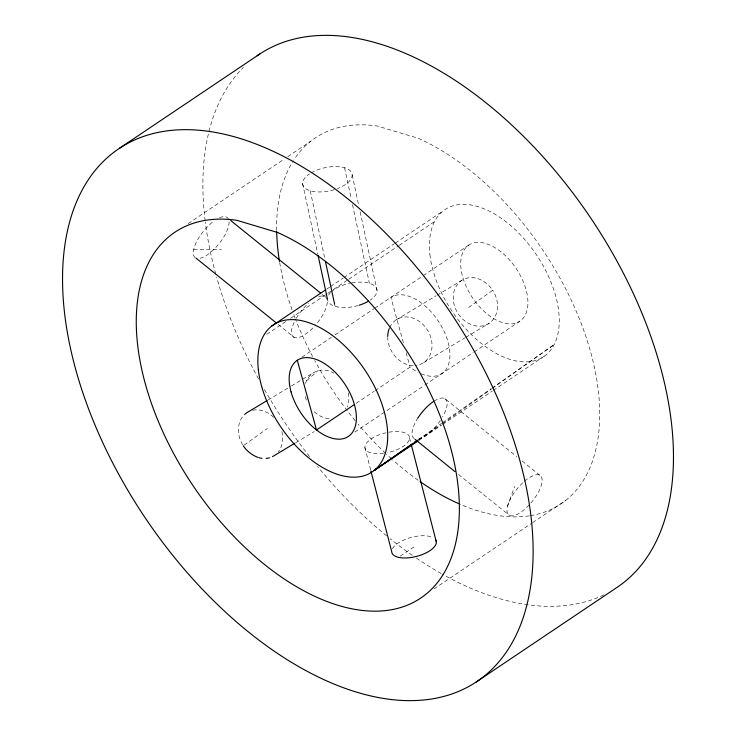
<?xml version="1.0" encoding="UTF-8"?>
<svg xmlns="http://www.w3.org/2000/svg" width="736" height="736" viewBox="0 0 736 736"><rect width="100%" height="100%" fill="white"/><g stroke="black" fill="none" stroke-linecap="round" stroke-linejoin="round"><path stroke-width="0.55" stroke-dasharray="3.68 2.76" d="M507.555 506.156L514.62 486.422M305.458 383.576A25.447 20.847 59 0 1 306.084 381.726C308.32 376.602 312.404 372.425 317.832 370.76A25.447 20.847 59 0 1 333.886 373.124M306.691 380.65L317.832 370.76M244.177 445.124L267.416 428.444M468.584 307.556L492.688 290.251C489.09 284.86 483.892 280.812 477.83 278.558A25.447 20.847 59 0 0 453.348 295.007L453.468 301.282A25.447 20.847 59 0 0 484.26 325.514A25.447 20.847 59 0 0 492.688 290.251M442.621 423.614L491.363 389.086M492.301 388.424L554.171 344.604L492.264 387.89M418.158 439.696L441.609 423.301M442.548 422.648L491.326 388.544M418.94 439.539L440.744 424.948M188.204 223.569L283.995 159.206M287.785 156.658L310.546 141.367M326.756 289.11L329.618 287.187M330.565 286.552L342.958 278.226M343.905 277.582L394.422 243.653M395.37 243.009L443.026 210.993M266.736 334.346L286.746 320.905M290.564 318.338L326.775 294.004M327.732 293.37L332.497 290.168M333.445 289.524L347.742 279.919M348.698 279.284L398.259 245.98M399.206 245.346L434.47 221.646M302.027 357.08L331.329 337.392M335.11 334.852L373.86 308.816M374.808 308.182L422.262 276.304M423.209 275.66L468.85 244.996M356.206 403.319L374.164 391.248M375.112 390.614L410.081 367.117A45.853 26.284 56.1 0 0 417.974 372.269M354.862 432.069L423.853 385.71M424.801 385.075L473.193 352.562M474.15 351.928L519.791 321.255A45.853 26.284 56.1 0 0 500.581 251.528A45.853 26.284 56.1 0 0 462.594 276.598A45.853 26.284 56.1 0 0 519.791 321.255M418.867 440.422L441.738 425.058M442.686 424.414L492.246 391.12M493.203 390.476L545.615 355.258M400.274 556.103L414.037 546.866M433.982 588.901L531.668 523.268M532.616 522.634L565.809 500.333M396.042 319.893L436.117 295.808M437.101 295.219L461.536 280.536M268.125 399.942L290.508 386.492M291.474 385.912L312.883 373.051M423.715 362.6L464.775 337.925M465.75 337.336L489.21 323.233M295.798 442.649L314.29 431.535M193.706 249.292L221.38 249.578M458.51 474.462L509.33 515.31M434.102 401.12A25.217 9.807 -51.1 0 1 444.792 398.535L516.69 456.605M522.017 460.911L539.773 475.244M278.245 324.502L294.225 337.438A25.677 9.991 -51.1 0 0 313.941 326.83M322.221 294.4L324.521 296.314M444.792 398.535L446.559 400.421A25.217 9.807 -51.1 0 1 442.566 416.981M403.374 342.764L390.88 297.39A45.853 26.284 56.1 0 1 446.108 336.076A45.853 26.284 56.1 0 1 419.934 373.235M406.125 352.728L410.081 367.117M409.538 437.883L410.679 442.318M370.594 469.835L364.881 447.396M352.167 174.874L358.92 206.292M360.134 211.904L377.034 290.453M344.54 167.725L351.302 199.143M352.507 204.746L369.408 283.296M310.233 190.771L324.962 259.219M334.613 304.106L335.101 306.342M302.616 183.614L317.823 254.306M219.512 217.773A25.677 9.991 -51.1 0 1 225.796 233.358A25.677 9.991 -51.1 0 1 199.014 258.446M195.252 257.701A25.677 9.991 -51.1 0 1 196.779 241.316A25.677 9.991 -51.1 0 1 214.36 220.745M318.725 296.682A25.677 9.991 -51.1 0 1 327.189 303.149A25.677 9.991 -51.1 0 1 315.422 325.202M294.225 337.438A25.677 9.991 -51.1 0 1 295.706 319.268M296.222 318.366A25.677 9.991 -51.1 0 1 308.669 303.158M530.518 515.66A220.395 126.307 56.1 0 0 588.975 346.27A220.395 126.307 56.1 0 0 417.965 138.193L377.172 125.994A220.395 126.307 56.1 0 0 293.977 159.74M529.432 515.835A220.395 126.307 56.1 0 1 458.39 503.498M418.149 480.249A220.395 126.307 56.1 0 1 392.472 459.678M391.607 458.896A220.395 126.307 56.1 0 1 386.437 454.149M385.59 453.348A220.395 126.307 56.1 0 1 358.119 424.194M355.175 420.661A220.395 126.307 56.1 0 1 348.008 411.654M347.309 410.743A220.395 126.307 56.1 0 1 314.732 360.585M312.588 356.564A220.395 126.307 56.1 0 1 295.532 319.203M295.127 318.154A220.395 126.307 56.1 0 1 293.544 313.95M292.045 309.755A220.395 126.307 56.1 0 1 279.689 262.54M276.653 230.534A220.395 126.307 56.1 0 1 293.342 160.715M311.061 172.923A25.217 11.813 -12.1 0 1 348.303 169.326A25.217 11.813 -12.1 0 1 337.346 188.6M334.3 189.64A25.217 11.813 -12.1 0 1 306.185 188.996A25.217 11.813 -12.1 0 1 309.506 173.898M351.744 282.891A25.217 11.813 -12.1 0 1 374.946 286.221A25.217 11.813 -12.1 0 1 370.134 300.168M358.128 305.523A25.217 11.813 -12.1 0 1 327.483 299.193M328.624 295.127A25.217 11.813 -12.1 0 1 330.538 292.643M331.191 291.99A25.217 11.813 -12.1 0 1 349.591 283.314M603.805 594.918A320.988 183.963 56.1 0 1 442.281 574.144M441.315 573.602A320.988 183.963 56.1 0 1 416.217 558.008M412.372 555.367A320.988 183.963 56.1 0 1 390.071 538.678M386.648 535.909A320.988 183.963 56.1 0 1 317.483 466.449M309.571 456.605A320.988 183.963 56.1 0 1 262.964 386.97M258.502 378.93A320.988 183.963 56.1 0 1 216.642 277.224M215.749 274.004A320.988 183.963 56.1 0 1 205.316 222.06M205.178 220.966A320.988 183.963 56.1 0 1 243.377 67.399M524.52 481.234A25.217 9.807 -51.1 0 1 541.871 478.041A25.217 9.807 -51.1 0 1 530.592 503.341M529.138 504.951A25.217 9.807 -51.1 0 1 507.168 512.265A25.217 9.807 -51.1 0 1 523.756 481.905M440.312 420.56A25.217 9.807 -51.1 0 1 418.894 438.858M414.359 438.601A25.217 9.807 -51.1 0 1 417.119 419.272M389.684 327.511A25.447 20.847 59 0 1 426.816 329.056A25.447 20.847 59 0 1 415.472 365.479M413.2 365.553A25.447 20.847 59 0 1 387.716 337.474M392.389 548.854A22.917 9.862 -14.4 0 1 410.835 537.51A22.917 9.862 -14.4 0 1 433.228 537.712M388.875 432.207A22.917 9.862 -14.4 0 1 409.529 438.325A22.917 9.862 -14.4 0 1 387.495 452.695M383.603 453.376A22.917 9.862 -14.4 0 1 364.909 446.724A22.917 9.862 -14.4 0 1 385.958 432.796M329.093 418.655A25.447 20.847 59 0 1 313.582 411.157M306.415 400.108A25.447 20.847 59 0 1 304.971 394.846M348.257 392.886A25.447 20.847 59 0 1 347.355 407.072M242.668 444.848A25.447 20.847 59 0 1 244.987 414.138M252.742 410.256A25.447 20.847 59 0 1 273.7 417.395M281.851 431.581A25.447 20.847 59 0 1 282.468 434.755L282.587 441.03A25.447 20.847 59 0 1 278.401 451.766M429.907 254.518A88.578 50.766 56.1 0 0 533.572 360.999A88.578 50.766 56.1 0 0 519.496 233.855A88.578 50.766 56.1 0 0 429.907 254.518"/><path stroke-width="1.1" d="M417.91 441.066L374.072 470.525L412.528 443.633M414.405 442.318L417.22 440.358M374.072 470.525L418.002 440.183M119.536 148.23L259.891 53.93M271.474 326.25L325.8 289.754M354.32 404.588L316.508 429.99L297.307 360.254M476.109 682.07A320.988 183.963 56.1 0 0 341.651 193.945A320.988 183.963 56.1 0 0 75.707 369.444A320.988 183.963 56.1 0 0 476.109 682.07L616.464 587.77A320.988 183.963 56.1 0 0 590.106 217.111A320.988 183.963 56.1 0 0 257.149 55.807M267.15 400.531L246.726 412.804A25.447 20.847 59 0 0 244.987 414.138M294.823 443.228L274.399 455.51A25.447 20.847 59 0 1 272.513 456.605M258.106 457.479C252.062 455.188 246.836 451.214 243.248 445.786M196.024 258.124L276.469 323.067M454.94 471.601L415.104 439.328M230.773 220.588L320.684 293.121M411.258 444.535L436.365 542.11M370.88 470.939L391.699 551.614A22.917 9.862 -14.4 0 0 417.229 556.214A22.917 9.862 -14.4 0 0 435.528 539.663M325.441 261.464L334.613 304.106M318.062 255.429L327.483 299.193M368.58 301.144A25.217 11.813 -12.1 0 1 359.168 305.21M417.671 418.379A25.217 9.807 -51.1 0 1 433.21 401.709M387.716 336.426A25.447 20.847 59 0 1 389.234 328.569M458.39 503.498A220.395 126.307 56.1 0 1 420.09 481.611M279.505 261.455A220.395 126.307 56.1 0 1 276.681 231.702M269.44 457.792A25.447 20.847 59 0 1 266.156 458.39M261.97 458.316A25.447 20.847 59 0 1 259.063 457.755M277.61 232.502L236.808 220.303A220.395 126.307 56.1 0 0 188.03 478.041A220.395 126.307 56.1 0 0 451.628 556.848A220.395 126.307 56.1 0 0 277.61 232.502M291.042 391.856A45.853 26.284 56.1 0 0 348.238 436.522A45.853 26.284 56.1 0 0 329.038 366.786A45.853 26.284 56.1 0 0 291.042 391.856M258.354 369.785A88.578 50.766 56.1 0 0 362.02 476.266A88.578 50.766 56.1 0 0 347.944 349.112A88.578 50.766 56.1 0 0 258.354 369.785"/></g></svg>
